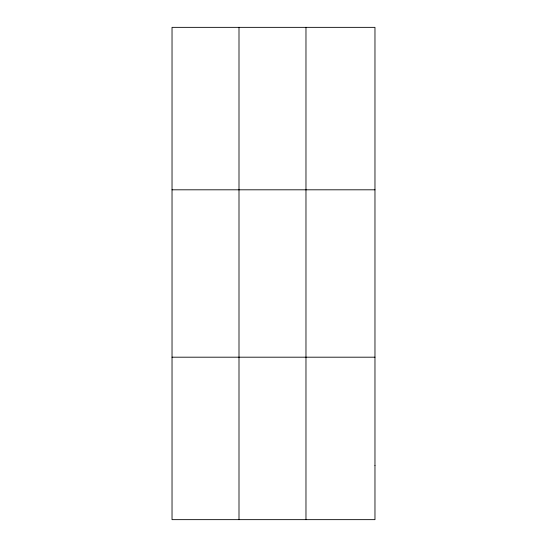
<?xml version="1.0" encoding="UTF-8"?>
<svg xmlns="http://www.w3.org/2000/svg" width="547" height="547" viewBox="0 0 547 547"><rect width="100%" height="100%" fill="white"/><g stroke="black" fill="none" stroke-linecap="round" stroke-linejoin="round"><path stroke-width="0.82" d="M238.998 519.65L238.998 27.35M305.971 519.65L305.971 27.35M172.031 189.809L374.968 189.809M172.031 357.191L374.968 357.191M374.968 465.497L374.968 519.65L172.031 519.65L172.031 27.35L374.968 27.35L374.968 465.497"/></g></svg>
